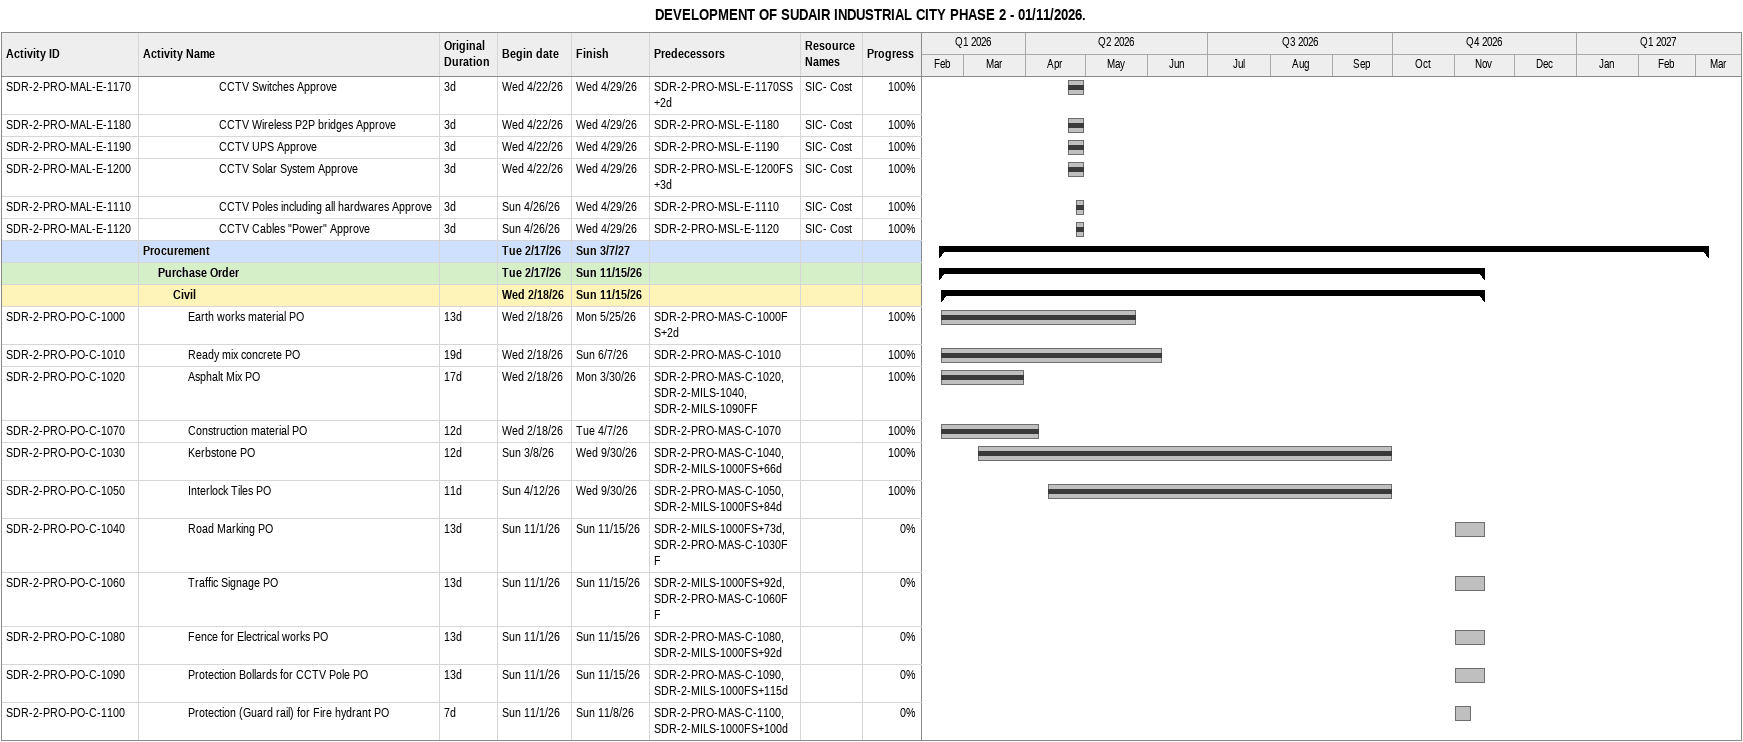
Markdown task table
DEVELOPMENT OF SUDAIR INDUSTRIAL CITY PHASE 2 - 01/11/2026.

| ID | Level | Task | Original duration | Start | Finish | Predecessors | Resources | % complete |
|---|---|---|---|---|---|---|---|---|
| SDR-2-PRO-MAL-E-1170 | 6 | CCTV Switches Approve | 3d | 2026-04-22 | 2026-04-29 | SDR-2-PRO-MSL-E-1170SS+2d | SIC- Cost | 100 |
| SDR-2-PRO-MAL-E-1180 | 6 | CCTV Wireless P2P bridges Approve | 3d | 2026-04-22 | 2026-04-29 | SDR-2-PRO-MSL-E-1180 | SIC- Cost | 100 |
| SDR-2-PRO-MAL-E-1190 | 6 | CCTV UPS Approve | 3d | 2026-04-22 | 2026-04-29 | SDR-2-PRO-MSL-E-1190 | SIC- Cost | 100 |
| SDR-2-PRO-MAL-E-1200 | 6 | CCTV Solar System Approve | 3d | 2026-04-22 | 2026-04-29 | SDR-2-PRO-MSL-E-1200FS+3d | SIC- Cost | 100 |
| SDR-2-PRO-MAL-E-1110 | 6 | CCTV Poles including all hardwares Approve | 3d | 2026-04-26 | 2026-04-29 | SDR-2-PRO-MSL-E-1110 | SIC- Cost | 100 |
| SDR-2-PRO-MAL-E-1120 | 6 | CCTV Cables "Power" Approve | 3d | 2026-04-26 | 2026-04-29 | SDR-2-PRO-MSL-E-1120 | SIC- Cost | 100 |
|  | 1 | **Procurement** |  | 2026-02-17 | 2027-03-07 |  |  |  |
|  | 2 | **Purchase Order** |  | 2026-02-17 | 2026-11-15 |  |  |  |
|  | 3 | **Civil** |  | 2026-02-18 | 2026-11-15 |  |  |  |
| SDR-2-PRO-PO-C-1000 | 4 | Earth works material PO | 13d | 2026-02-18 | 2026-05-25 | SDR-2-PRO-MAS-C-1000FS+2d |  | 100 |
| SDR-2-PRO-PO-C-1010 | 4 | Ready mix concrete PO | 19d | 2026-02-18 | 2026-06-07 | SDR-2-PRO-MAS-C-1010 |  | 100 |
| SDR-2-PRO-PO-C-1020 | 4 | Asphalt Mix PO | 17d | 2026-02-18 | 2026-03-30 | SDR-2-PRO-MAS-C-1020, SDR-2-MILS-1040, SDR-2-MILS-1090FF |  | 100 |
| SDR-2-PRO-PO-C-1070 | 4 | Construction material PO | 12d | 2026-02-18 | 2026-04-07 | SDR-2-PRO-MAS-C-1070 |  | 100 |
| SDR-2-PRO-PO-C-1030 | 4 | Kerbstone PO | 12d | 2026-03-08 | 2026-09-30 | SDR-2-PRO-MAS-C-1040, SDR-2-MILS-1000FS+66d |  | 100 |
| SDR-2-PRO-PO-C-1050 | 4 | Interlock Tiles PO | 11d | 2026-04-12 | 2026-09-30 | SDR-2-PRO-MAS-C-1050, SDR-2-MILS-1000FS+84d |  | 100 |
| SDR-2-PRO-PO-C-1040 | 4 | Road Marking PO | 13d | 2026-11-01 | 2026-11-15 | SDR-2-MILS-1000FS+73d, SDR-2-PRO-MAS-C-1030FF |  | 0 |
| SDR-2-PRO-PO-C-1060 | 4 | Traffic Signage PO | 13d | 2026-11-01 | 2026-11-15 | SDR-2-MILS-1000FS+92d, SDR-2-PRO-MAS-C-1060FF |  | 0 |
| SDR-2-PRO-PO-C-1080 | 4 | Fence for Electrical works PO | 13d | 2026-11-01 | 2026-11-15 | SDR-2-PRO-MAS-C-1080, SDR-2-MILS-1000FS+92d |  | 0 |
| SDR-2-PRO-PO-C-1090 | 4 | Protection Bollards for CCTV Pole PO | 13d | 2026-11-01 | 2026-11-15 | SDR-2-PRO-MAS-C-1090, SDR-2-MILS-1000FS+115d |  | 0 |
| SDR-2-PRO-PO-C-1100 | 4 | Protection (Guard rail) for Fire hydrant PO | 7d | 2026-11-01 | 2026-11-08 | SDR-2-PRO-MAS-C-1100, SDR-2-MILS-1000FS+100d |  | 0 |
